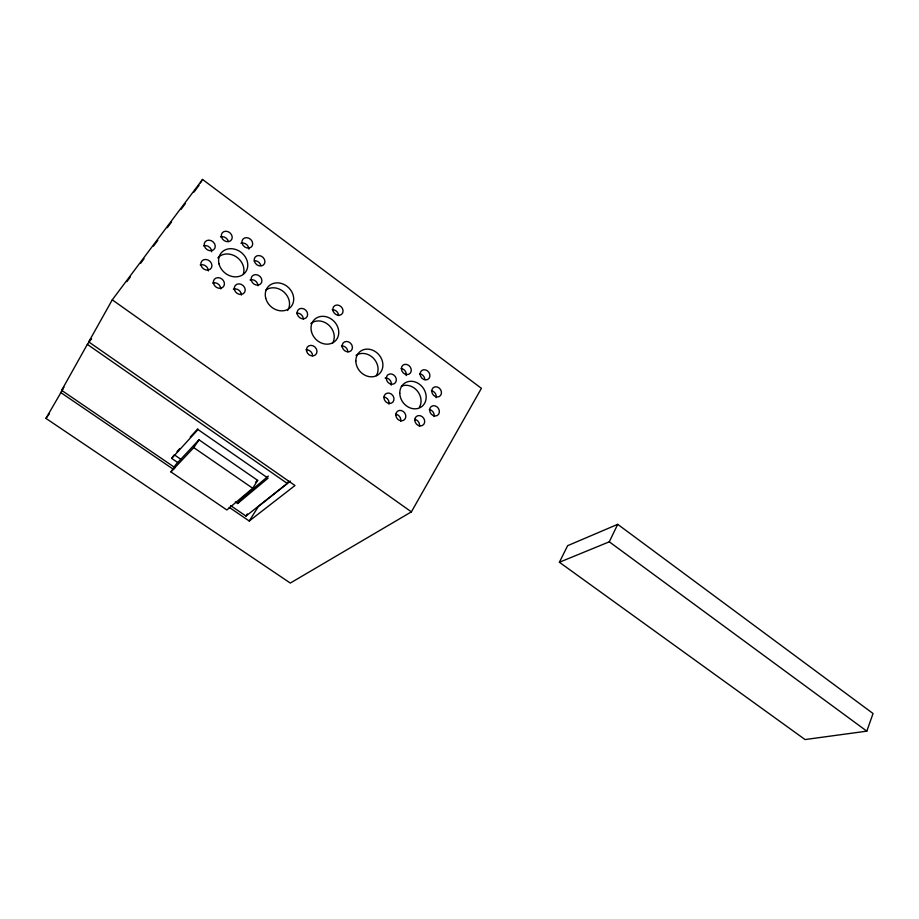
<?xml version="1.0" encoding="UTF-8"?>
<svg xmlns="http://www.w3.org/2000/svg" width="919" height="919" viewBox="0 0 919 919"><rect width="100%" height="100%" fill="white"/><g stroke="black" fill="none" stroke-linecap="round" stroke-linejoin="round"><path stroke-width="1.38" d="M866.812 731.156L873.05 713.512L617.706 524.335L567.632 545.691L559.395 562.256L805.067 739.554L866.812 731.156L609.286 541.819L559.395 562.256M609.286 541.819L617.706 524.335M229.187 507.334L249.244 521.004L294.988 485.531L88.729 341.902L112.267 299.835L202.536 179.446L481.407 388.323L411.39 511.86L290.312 583.06L45.95 418.386L62.963 389.047M175.081 467.714L61.642 390.334L87.351 344.372L91.567 338.709M200.468 182.938L202.536 179.446M230.623 505.588L245.982 516.064L287.233 483.405L288.669 481.108M249.244 521.004L258.411 506.438L290.427 481.108M245.982 516.064L247.326 513.928M252.702 488.242L257.688 480.396L198.998 439.799L175.931 464.44L170.911 471.895L226.855 509.965L252.702 488.242L193.748 447.61L170.911 471.895M235.321 501.9L237.676 503.509L240.031 499.81L268.348 476.076M193.748 447.61L198.998 439.799M177.585 462.441L171.692 458.409L173.565 455.64M45.95 418.386L49.35 413.791M61.642 390.334L63.997 387.163M88.729 341.902L91.211 338.571M126.833 281.685L130.268 277.101M140.596 263.328L144.03 258.733M153.496 246.108L157.792 240.364M167.258 227.74L171.554 222.007M181.02 209.383L185.316 203.639M193.92 192.163L199.078 185.27M177.022 451.608L179.86 448.495M190.244 437.088L197.803 428.782M171.692 458.409L198.01 429.564L268.061 478.167L237.676 503.509M255.516 482.234L257.688 480.396M60.505 392.367L173.748 469.552M174.185 454.721L181.238 459.557M87.351 344.372L287.233 483.405M112.267 299.835L411.39 511.86M203.558 245.81A5.824 4.905 37.2 0 1 211.68 251.772M200.216 264.982A5.836 4.963 37 0 1 208.383 270.933M220.503 236.907A5.767 4.836 38.1 0 1 228.371 241.479M401.316 386.256A14.394 12.326 53 0 1 417.111 390.69A14.394 12.326 53 0 1 419.409 407.301M385.141 378.008A5.434 4.664 51.2 0 1 391.276 385.13M384.062 397.019A5.457 4.71 51.8 0 1 388.932 404.153M395.802 414.216A5.445 4.71 53.3 0 1 400.661 421.339M414.595 419.328A5.399 4.652 54.5 0 1 419.42 426.405M429.265 409.518A5.365 4.584 54.7 0 1 434.044 416.537M431.379 390.724A5.342 4.538 54 0 1 436.146 397.732M419.891 373.826A5.353 4.549 52.7 0 1 424.808 379.558M401.339 368.496A5.388 4.595 51.6 0 1 406.141 375.561M356.021 355.412A14.601 12.521 49.3 0 1 373.263 358.054A14.601 12.521 49.3 0 1 376.331 375.676M341.42 345.877A5.514 4.733 47.5 0 1 347.83 351.805M310.84 323.499A14.83 12.705 45.6 0 1 328.933 325.257A14.83 12.705 45.6 0 1 332.402 343.43M332.173 309.692A5.514 4.675 45.9 0 1 338.571 315.642M296.826 313.103A5.606 4.79 43.8 0 1 303.35 319.134M306.061 349.794A5.606 4.848 45.4 0 1 312.609 355.802M212.645 283.029A5.813 4.974 38 0 1 220.778 288.945M233.357 289.163A5.755 4.928 39.4 0 1 241.398 295.033M265.625 290.266A15.083 12.866 42.1 0 1 284.189 292.265A15.083 12.866 42.1 0 1 287.59 310.542M217.814 257.906A15.37 13.015 38.7 0 1 235.884 256.562A15.37 13.015 38.7 0 1 243.374 273.919M250.025 279.95A5.709 4.859 40.4 0 1 257.975 285.798M254.379 260.72A5.686 4.802 40.3 0 1 260.835 265.499M240.927 243.259A5.709 4.79 39.4 0 1 248.865 249.141M204.328 245.832A5.87 4.94 37.4 0 0 213.541 249.842A5.87 4.94 37.4 0 0 211.29 240.686A5.87 4.94 37.4 0 0 204.328 245.832M431.758 391.184A5.388 4.561 54.1 0 0 439.133 396.617A5.388 4.561 54.1 0 0 438.972 387.841A5.388 4.561 54.1 0 0 431.758 391.184M200.962 265.2A5.893 4.997 37.2 0 0 210.233 269.187A5.893 4.997 37.2 0 0 207.958 259.962A5.893 4.997 37.2 0 0 200.962 265.2M332.988 310.656A5.56 4.71 46 0 0 341.569 314.378A5.56 4.71 46 0 0 339.272 305.464A5.56 4.71 46 0 0 332.988 310.656M221.445 236.838A5.813 4.871 38.3 0 0 230.543 240.835A5.813 4.871 38.3 0 0 228.28 231.76A5.813 4.871 38.3 0 0 221.445 236.838M254.356 261.168A5.732 4.825 40.5 0 0 263.305 265.086A5.732 4.825 40.5 0 0 261.03 256.056A5.732 4.825 40.5 0 0 254.356 261.168M306.601 351.219A5.652 4.882 45.5 0 0 315.412 354.906A5.652 4.882 45.5 0 0 313.092 345.797A5.652 4.882 45.5 0 0 306.601 351.219M213.518 283.443A5.859 4.997 38.2 0 0 222.743 287.371A5.859 4.997 38.2 0 0 220.457 278.147A5.859 4.997 38.2 0 0 213.518 283.443M242.076 243.248A5.767 4.825 39.6 0 0 251.071 247.211A5.767 4.825 39.6 0 0 248.808 238.182A5.767 4.825 39.6 0 0 242.076 243.248M342.327 347.233A5.56 4.756 47.6 0 0 350.932 350.874A5.56 4.756 47.6 0 0 348.611 341.902A5.56 4.756 47.6 0 0 342.327 347.233M355.837 360.983A14.715 12.59 49.4 0 0 376.239 375.848A14.715 12.59 49.4 0 0 376.032 352.092A14.715 12.59 49.4 0 0 355.837 360.983M311.484 331.725A14.945 12.774 45.8 0 0 334.7 341.512A14.945 12.774 45.8 0 0 328.474 317.514A14.945 12.774 45.8 0 0 311.484 331.725M297.262 314.114A5.652 4.825 44 0 0 306.061 317.882A5.652 4.825 44 0 0 303.764 308.841A5.652 4.825 44 0 0 297.262 314.114M219.021 263.925A15.497 13.096 38.9 0 0 243.328 274.367A15.497 13.096 38.9 0 0 237.194 250.037A15.497 13.096 38.9 0 0 219.021 263.925M429.621 410.173A5.411 4.606 54.8 0 0 437.03 415.606A5.411 4.606 54.8 0 0 436.87 406.749A5.411 4.606 54.8 0 0 429.621 410.173M234.437 289.646A5.813 4.951 39.6 0 0 243.558 293.529A5.813 4.951 39.6 0 0 241.272 284.362A5.813 4.951 39.6 0 0 234.437 289.646M251.278 280.329A5.755 4.882 40.5 0 0 260.272 284.212A5.755 4.882 40.5 0 0 257.998 275.114A5.755 4.882 40.5 0 0 251.278 280.329M401.385 368.714A5.434 4.618 51.7 0 0 408.863 374.228A5.434 4.618 51.7 0 0 408.76 365.417A5.434 4.618 51.7 0 0 401.385 368.714M265.717 298.17A15.209 12.946 42.2 0 0 289.474 308.279A15.209 12.946 42.2 0 0 283.293 284.12A15.209 12.946 42.2 0 0 265.717 298.17M420.144 374.09A5.399 4.572 52.8 0 0 427.542 379.57A5.399 4.572 52.8 0 0 427.404 370.805A5.399 4.572 52.8 0 0 420.144 374.09M399.776 393.229A14.509 12.395 53.1 0 0 419.776 407.806A14.509 12.395 53.1 0 0 419.374 384.142A14.509 12.395 53.1 0 0 399.776 393.229M386.313 378.341A5.48 4.687 51.3 0 0 393.883 383.889A5.48 4.687 51.3 0 0 393.791 374.998A5.48 4.687 51.3 0 0 386.313 378.341M383.935 397.548A5.503 4.733 51.9 0 0 391.528 403.085A5.503 4.733 51.9 0 0 391.448 394.125A5.503 4.733 51.9 0 0 383.935 397.548M395.802 414.928A5.48 4.733 53.3 0 0 403.372 420.431A5.48 4.733 53.3 0 0 403.269 411.448A5.48 4.733 53.3 0 0 395.802 414.928M414.791 420.086A5.445 4.675 54.6 0 0 422.292 425.554A5.445 4.675 54.6 0 0 422.154 416.617A5.445 4.675 54.6 0 0 414.791 420.086"/></g></svg>
